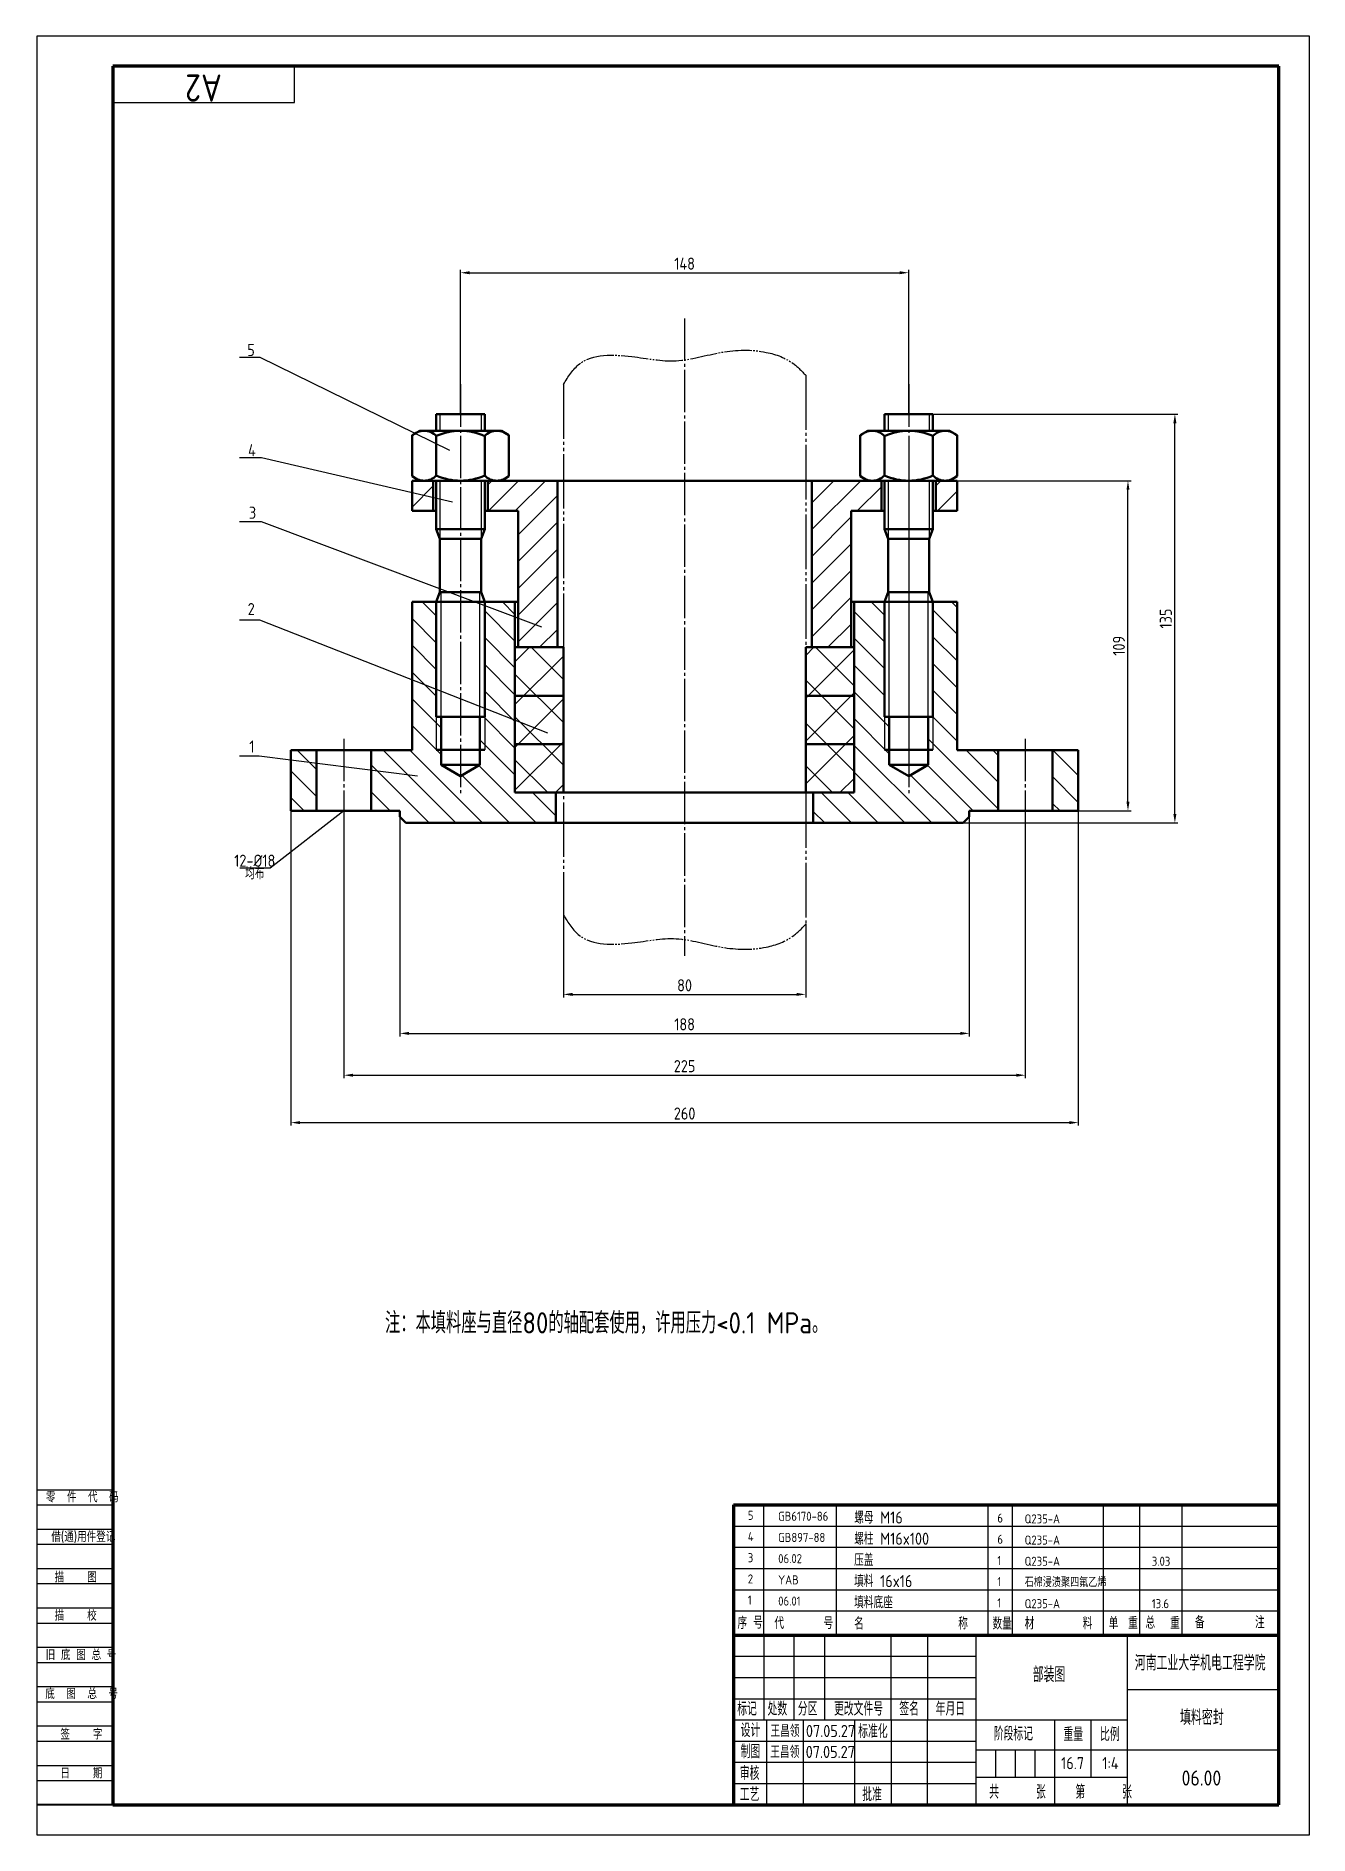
# Model space of a CAD drawing. Extents: x 0 to 420, y 0 to 594.
import ezdxf
from ezdxf.enums import TextEntityAlignment as Align

# ---------------------------------------------------------------- set-up
doc = ezdxf.new("R2010")
doc.units = 0
doc.header["$PDMODE"] = 3
doc.linetypes.add('C2', pattern=[17, 14, -1, 1, -1])
doc.linetypes.add('P2', pattern=[23, 18, -1, 1, -1, 1, -1])
doc.layers.get('0').update_dxf_attribs({"linetype": 'CONTINUOUS', "lineweight": 50})
doc.layers.get('DEFPOINTS').update_dxf_attribs({"linetype": 'CONTINUOUS'})
for name, color, linetype in [('CENTER', 4, 'C2'), ('DIM', 3, 'CONTINUOUS'), ('PHANTOM', 3, 'P2'), ('pmx', 91, 'CONTINUOUS'), ('TXT', 6, 'CONTINUOUS'), ('W_标题栏_文字', 6, 'CONTINUOUS'), ('W_标题栏_线框', 7, 'CONTINUOUS'), ('图框_标题栏文字', 6, 'CONTINUOUS')]:
    doc.layers.add(name, color=color, linetype=linetype)
doc.layers.add('图框_外框线', color=7, linetype='CONTINUOUS', lineweight=70)
doc.styles.add('HZFSD', font='ROMANS', dxfattribs={"width": 0.6667, "bigfont": 'HZFSD'})
doc.styles.add('工程字', font='gbenor.shx', dxfattribs={"bigfont": 'gbcbig.shx'})
doc.dimstyles.new('ARROW', dxfattribs={"dimtxt": 4, "dimasz": 3, "dimexe": 1, "dimexo": 0, "dimgap": 1, "dimtad": 1, "dimdsep": 46, "dimtxsty": 'HZFSD', "dimcen": 0, "dimclrd": 3, "dimclre": 3, "dimclrt": 6, "dimadec": 1, "dimazin": 2, "dimtfac": 0.514286, "dimtix": 1, "dimtmove": 0, "dimatfit": 3, "dimfxl": 0, "dimtolj": 1, "dimarcsym": 0})

# ---------------------------------------------------------------- blocks, each defined once
blk = doc.blocks.new('*D0')
at = {"color": 3, "lineweight": -2}
for p, q in [((139.82, 469.16), (139.82, 516.83)), ((287.82, 469.16), (287.82, 516.83)), ((142.82, 515.83), (284.82, 515.83))]:
    blk.add_line(p, q, dxfattribs=at)
at = {"color": 3, "lineweight": -3}
for points in [[(142.82, 516.33), (142.82, 515.33), (139.82, 515.83)], [(284.82, 516.33), (284.82, 515.33), (287.82, 515.83)]]:
    blk.add_solid(points, dxfattribs=at)
at = {"layer": 'DEFPOINTS', "color": 0, "lineweight": -3}
for p in [(287.82, 515.83), (139.82, 469.16), (287.82, 469.16)]:
    blk.add_point(p, dxfattribs=at)
at = {"color": 6, "lineweight": -3, "insert": (213.82, 518.83), "char_height": 4, "attachment_point": 5, "style": '工程字'}
blk.add_mtext('\\A1;148', dxfattribs=at)
blk = doc.blocks.new('*D1')
at = {"color": 3, "lineweight": -2}
for p, q in [((119.82, 336.16), (119.82, 263.68)), ((307.82, 336.16), (307.82, 263.68)), ((122.82, 264.68), (304.82, 264.68))]:
    blk.add_line(p, q, dxfattribs=at)
at = {"color": 3, "lineweight": -3}
for points in [[(122.82, 265.18), (122.82, 264.18), (119.82, 264.68)], [(304.82, 265.18), (304.82, 264.18), (307.82, 264.68)]]:
    blk.add_solid(points, dxfattribs=at)
at = {"layer": 'DEFPOINTS', "color": 0, "lineweight": -3}
for p in [(119.82, 336.16), (307.82, 336.16), (307.82, 264.68)]:
    blk.add_point(p, dxfattribs=at)
at = {"color": 6, "lineweight": -3, "insert": (213.82, 267.68), "char_height": 4, "attachment_point": 5, "style": '工程字'}
blk.add_mtext('\\A1;188', dxfattribs=at)
blk = doc.blocks.new('*D2')
at = {"color": 3, "lineweight": -2}
for p, q in [((101.32, 338.16), (101.32, 249.87)), ((326.32, 338.16), (326.32, 249.87)), ((104.32, 250.87), (323.32, 250.87))]:
    blk.add_line(p, q, dxfattribs=at)
at = {"color": 3, "lineweight": -3}
for points in [[(104.32, 251.37), (104.32, 250.37), (101.32, 250.87)], [(323.32, 251.37), (323.32, 250.37), (326.32, 250.87)]]:
    blk.add_solid(points, dxfattribs=at)
at = {"layer": 'DEFPOINTS', "color": 0, "lineweight": -3}
for p in [(101.32, 338.16), (326.32, 338.16), (326.32, 250.87)]:
    blk.add_point(p, dxfattribs=at)
at = {"color": 6, "lineweight": -3, "insert": (213.82, 253.87), "char_height": 4, "attachment_point": 5, "style": '工程字'}
blk.add_mtext('\\A1;225', dxfattribs=at)
blk = doc.blocks.new('*D3')
at = {"color": 3, "lineweight": -2}
for p, q in [((83.82, 338.16), (83.82, 234.22)), ((343.82, 338.16), (343.82, 234.22)), ((86.82, 235.22), (340.82, 235.22))]:
    blk.add_line(p, q, dxfattribs=at)
at = {"color": 3, "lineweight": -3}
for points in [[(86.82, 235.72), (86.82, 234.72), (83.82, 235.22)], [(340.82, 235.72), (340.82, 234.72), (343.82, 235.22)]]:
    blk.add_solid(points, dxfattribs=at)
at = {"layer": 'DEFPOINTS', "color": 0, "lineweight": -3}
for p in [(83.82, 338.16), (343.82, 338.16), (343.82, 235.22)]:
    blk.add_point(p, dxfattribs=at)
at = {"color": 6, "lineweight": -3, "insert": (213.82, 238.22), "char_height": 4, "attachment_point": 5, "style": '工程字'}
blk.add_mtext('\\A1;260', dxfattribs=at)
blk = doc.blocks.new('*D4')
at = {"color": 3, "lineweight": -2}
for p, q in [((303.82, 447.16), (361.22, 447.16)), ((360.22, 341.16), (360.22, 444.16)), ((343.82, 338.16), (361.22, 338.16))]:
    blk.add_line(p, q, dxfattribs=at)
at = {"color": 3, "lineweight": -3}
for points in [[(359.72, 444.16), (360.72, 444.16), (360.22, 447.16)], [(359.72, 341.16), (360.72, 341.16), (360.22, 338.16)]]:
    blk.add_solid(points, dxfattribs=at)
at = {"layer": 'DEFPOINTS', "color": 0, "lineweight": -3}
for p in [(303.82, 447.16), (360.22, 447.16), (343.82, 338.16)]:
    blk.add_point(p, dxfattribs=at)
at = {"color": 6, "lineweight": -3, "insert": (357.22, 392.66), "char_height": 4, "attachment_point": 5, "rotation": 90, "style": '工程字'}
blk.add_mtext('\\A1;109', dxfattribs=at)
blk = doc.blocks.new('*D5')
at = {"color": 3, "lineweight": -2}
for p, q in [((295.82, 469.16), (376.71, 469.16)), ((375.71, 337.16), (375.71, 466.16)), ((305.82, 334.16), (376.71, 334.16))]:
    blk.add_line(p, q, dxfattribs=at)
at = {"color": 3, "lineweight": -3}
for points in [[(375.21, 466.16), (376.21, 466.16), (375.71, 469.16)], [(375.21, 337.16), (376.21, 337.16), (375.71, 334.16)]]:
    blk.add_solid(points, dxfattribs=at)
at = {"layer": 'DEFPOINTS', "color": 0, "lineweight": -3}
for p in [(295.82, 469.16), (375.71, 469.16), (305.82, 334.16)]:
    blk.add_point(p, dxfattribs=at)
at = {"color": 6, "lineweight": -3, "insert": (372.71, 401.66), "char_height": 4, "attachment_point": 5, "rotation": 90, "style": '工程字'}
blk.add_mtext('\\A1;135', dxfattribs=at)

msp = doc.modelspace()

# ---------------------------------------------------------------- hatches: boundary and pattern name
at = {"layer": 'pmx'}
h = msp.add_hatch(dxfattribs=at)
h.set_pattern_fill('ANSI31', color=151, scale=50, style=0)
h.set_pattern_definition([(45, (-188.1927, -421.542), (-4.419417, 4.419417), [])])
h.paths.add_polyline_path([(130.817, 437.162), (130.817, 447.162), (126.337, 447.162), (123.817, 447.162), (123.817, 437.162)])
h.paths.add_polyline_path([(158.817, 437.162), (158.817, 392.162), (171.817, 392.162), (171.817, 447.162), (148.817, 447.162), (148.817, 437.162)])
h = msp.add_hatch(dxfattribs=at)
h.set_pattern_fill('ANSI31', color=151, scale=50, style=0)
h.set_pattern_definition([(45, (-243.1927, -421.542), (-4.419417, 4.419417), [])])
h.paths.add_polyline_path([(268.817, 437.162), (278.817, 437.162), (278.817, 447.162), (274.328, 447.162), (255.817, 447.162), (255.817, 392.162), (268.817, 392.162)])
h.paths.add_polyline_path([(303.817, 437.162), (303.817, 447.162), (296.817, 447.162), (296.817, 437.162)])
h = msp.add_hatch(dxfattribs=at)
h.set_pattern_fill('ANSI31', color=256, scale=50, angle=90, style=0)
h.set_pattern_definition([(135, (-188.1927, -435.3735), (-4.419417, -4.419417), [])])
h.paths.add_polyline_path([(171.317, 334.162), (171.317, 344.162), (157.817, 344.162), (157.817, 407.162), (147.817, 407.162), (147.817, 369.162), (146.217, 369.162), (146.217, 353.33), (139.817, 349.635), (133.417, 353.33), (133.417, 369.162), (131.817, 369.162), (131.817, 407.162), (123.817, 407.162), (123.817, 358.162), (110.317, 358.162), (110.317, 338.162), (119.817, 338.162), (119.817, 336.162), (121.817, 334.162)])
h = msp.add_hatch(dxfattribs=at)
h.set_pattern_fill('ANSI31', color=256, scale=50, angle=90, style=0)
h.set_pattern_definition([(135, (-243.1927, -435.3735), (-4.419417, -4.419417), [])])
h.paths.add_polyline_path([(256.317, 334.162), (305.817, 334.162), (307.817, 336.162), (307.817, 338.162), (317.317, 338.162), (317.317, 358.162), (303.817, 358.162), (303.817, 407.162), (295.817, 407.162), (295.817, 369.162), (294.217, 369.162), (294.217, 353.33), (287.817, 349.635), (281.417, 353.33), (281.417, 369.162), (279.817, 369.162), (279.817, 407.162), (269.817, 407.162), (269.817, 344.162), (256.317, 344.162)])
h = msp.add_hatch(dxfattribs=at)
h.set_pattern_fill('ANSI37', color=61, scale=80, angle=90, style=0)
h.set_pattern_definition([(135, (-190.693, -399.542), (-7.07107, -7.07107), []), (225, (-190.693, -399.542), (7.07107, -7.07107), [])])
h.paths.add_polyline_path([(173.817, 392.162), (157.817, 392.162), (157.817, 376.162), (173.817, 376.162)])
h.paths.add_polyline_path([(157.817, 376.162), (157.817, 360.162), (173.817, 360.162), (173.817, 376.162)])
h.paths.add_polyline_path([(173.817, 360.162), (157.817, 360.162), (157.817, 344.162), (173.817, 344.162)])
h = msp.add_hatch(dxfattribs=at)
h.set_pattern_fill('ANSI37', color=61, scale=80, angle=90, style=0)
h.set_pattern_definition([(135, (-238.193, -399.542), (-7.07107, -7.07107), []), (225, (-238.193, -399.542), (7.07107, -7.07107), [])])
h.paths.add_polyline_path([(269.817, 392.162), (253.817, 392.162), (253.817, 376.162), (269.817, 376.162)])
h.paths.add_polyline_path([(269.817, 376.162), (253.817, 376.162), (253.817, 360.162), (269.817, 360.162)])
h.paths.add_polyline_path([(269.817, 360.162), (253.817, 360.162), (253.817, 344.162), (269.817, 344.162)])
h = msp.add_hatch(dxfattribs=at)
h.set_pattern_fill('ANSI31', color=256, scale=50, angle=90, style=0)
h.set_pattern_definition([(135, (-175.6927, -405.542), (-4.419417, -4.419417), [])])
h.paths.add_polyline_path([(92.317, 358.162), (83.817, 358.162), (83.817, 338.162), (92.317, 338.162)])
h = msp.add_hatch(dxfattribs=at)
h.set_pattern_fill('ANSI31', color=256, scale=50, angle=90, style=0)
h.set_pattern_definition([(135, (-253.1927, -405.542), (-4.419417, -4.419417), [])])
h.paths.add_polyline_path([(343.817, 358.162), (335.317, 358.162), (335.317, 338.162), (343.817, 338.162)])

# ---------------------------------------------------------------- linework, layer by layer
for p, q in [((126.343, 463.65), (123.814, 462.191)), ((126.343, 463.65), (153.328, 463.65)), ((131.817, 469.162), (147.817, 469.162)), ((131.817, 463.65), (131.817, 469.162)), ((147.817, 463.65), (147.817, 469.162)), ((153.328, 463.65), (155.823, 462.198)), ((274.307, 463.65), (271.812, 462.198)), ((301.291, 463.65), (274.307, 463.65)), ((295.817, 469.162), (279.817, 469.162)), ((279.817, 463.65), (279.817, 469.162)), ((295.817, 463.65), (295.817, 469.162)), ((301.291, 463.65), (303.821, 462.191)), ((123.814, 448.617), (123.814, 462.191)), ((131.816, 448.888), (131.816, 461.924)), ((147.821, 448.888), (147.821, 461.918)), ((155.823, 448.626), (155.823, 462.198)), ((271.812, 448.626), (271.812, 462.198)), ((279.814, 448.888), (279.814, 461.918)), ((295.818, 448.888), (295.818, 461.924)), ((303.821, 448.617), (303.821, 462.191)), ((126.337, 447.162), (123.814, 448.617)), ((123.817, 437.162), (123.817, 447.162)), ((303.817, 447.162), (123.817, 447.162)), ((123.817, 437.162), (123.817, 447.162)), ((126.337, 447.162), (153.307, 447.162)), ((130.817, 437.162), (130.817, 447.162)), ((131.817, 431.162), (131.817, 447.162)), ((147.817, 431.162), (147.817, 447.162)), ((148.817, 437.162), (148.817, 447.162)), ((153.307, 447.162), (155.823, 448.626)), ((171.817, 392.162), (171.817, 447.162)), ((255.817, 392.162), (255.817, 447.162)), ((274.328, 447.162), (271.812, 448.626)), ((301.298, 447.162), (274.328, 447.162)), ((278.817, 437.162), (278.817, 447.162)), ((279.817, 431.162), (279.817, 447.162)), ((295.817, 431.162), (295.817, 447.162)), ((296.817, 437.162), (296.817, 447.162)), ((301.298, 447.162), (303.821, 448.617)), ((303.817, 437.162), (303.817, 447.162)), ((303.817, 437.162), (303.817, 447.162)), ((131.817, 437.162), (123.817, 437.162)), ((158.817, 437.162), (147.817, 437.162)), ((158.817, 437.162), (158.817, 392.162)), ((268.817, 437.162), (268.817, 392.162)), ((268.817, 437.162), (279.817, 437.162)), ((295.817, 437.162), (303.817, 437.162)), ((131.817, 431.162), (147.817, 431.162)), ((131.817, 431.162), (133.017, 427.962)), ((133.017, 410.362), (133.017, 427.962)), ((133.017, 427.962), (146.617, 427.962)), ((147.817, 431.162), (146.617, 427.962)), ((146.617, 410.362), (146.617, 427.962)), ((295.817, 431.162), (279.817, 431.162)), ((279.817, 431.162), (281.017, 427.962)), ((294.617, 427.962), (281.017, 427.962)), ((281.017, 410.362), (281.017, 427.962)), ((295.817, 431.162), (294.617, 427.962)), ((294.617, 410.362), (294.617, 427.962)), ((131.817, 407.162), (133.017, 410.362)), ((133.017, 410.362), (146.617, 410.362)), ((147.817, 407.162), (146.617, 410.362)), ((279.817, 407.162), (281.017, 410.362)), ((294.617, 410.362), (281.017, 410.362)), ((295.817, 407.162), (294.617, 410.362)), ((123.817, 407.162), (123.817, 358.162)), ((158.817, 407.162), (123.817, 407.162)), ((131.817, 407.162), (131.817, 369.162)), ((147.817, 407.162), (147.817, 369.162)), ((157.817, 407.162), (157.817, 344.162)), ((303.817, 407.162), (268.817, 407.162)), ((269.817, 407.162), (269.817, 344.162)), ((279.817, 407.162), (279.817, 369.162)), ((295.817, 407.162), (295.817, 369.162)), ((303.817, 407.162), (303.817, 358.162)), ((173.817, 392.162), (157.817, 392.162)), ((173.817, 392.162), (173.817, 344.162)), ((269.817, 392.162), (253.817, 392.162)), ((253.817, 392.162), (253.817, 344.162)), ((173.817, 376.162), (157.817, 376.162)), ((269.817, 376.162), (253.817, 376.162)), ((131.817, 369.162), (147.817, 369.162)), ((133.417, 369.162), (133.417, 353.33)), ((146.217, 369.162), (146.217, 353.33)), ((295.817, 369.162), (279.817, 369.162)), ((281.417, 369.162), (281.417, 353.33)), ((294.217, 369.162), (294.217, 353.33)), ((123.817, 358.162), (83.817, 358.162)), ((83.817, 358.162), (83.817, 338.162)), ((92.317, 358.162), (92.317, 338.162)), ((110.317, 358.162), (110.317, 338.162)), ((147.817, 358.33), (131.817, 358.33)), ((173.817, 360.162), (157.817, 360.162)), ((269.817, 360.162), (253.817, 360.162)), ((279.817, 358.33), (295.817, 358.33)), ((303.817, 358.162), (343.817, 358.162)), ((317.317, 358.162), (317.317, 338.162)), ((335.317, 358.162), (335.317, 338.162)), ((343.817, 358.162), (343.817, 338.162)), ((146.217, 353.33), (133.417, 353.33)), ((139.817, 349.635), (133.417, 353.33)), ((146.217, 353.33), (139.817, 349.635)), ((281.417, 353.33), (294.217, 353.33)), ((281.417, 353.33), (287.817, 349.635)), ((287.817, 349.635), (294.217, 353.33)), ((269.817, 344.162), (157.817, 344.162)), ((171.317, 344.162), (171.317, 334.162)), ((256.317, 344.162), (256.317, 334.162)), ((119.817, 338.162), (83.817, 338.162)), ((119.817, 338.162), (119.817, 336.162)), ((119.817, 336.162), (121.817, 334.162)), ((305.817, 334.162), (121.817, 334.162)), ((305.817, 334.162), (307.817, 336.162)), ((343.817, 338.162), (307.817, 338.162)), ((307.817, 338.162), (307.817, 336.162))]:
    msp.add_line(p, q)
at = {"color": 3, "lineweight": -3}
for p, q in [((173.817, 303.742), (173.817, 276.559)), ((253.817, 300.74), (253.817, 276.559)), ((176.817, 277.559), (250.817, 277.559))]:
    msp.add_line(p, q, dxfattribs=at)
at = {"color": 6, "lineweight": 25}
msp.add_lwpolyline([(0, 0), (0, 594), (420, 594), (420, 0)], close=True, dxfattribs=at)
for centre, radius, start, end in [((127.815, 458.15), 5.5, 43.328734, 136.671266), ((139.812, 444.254), 19.395, 65.611144, 114.347373), ((151.822, 458.162), 5.488, 43.188912, 136.811088), ((275.813, 458.162), 5.488, 43.188912, 136.811088), ((287.823, 444.254), 19.395, 65.652627, 114.388856), ((299.82, 458.15), 5.5, 43.328734, 136.671266), ((127.815, 452.662), 5.5, 223.328734, 316.671266), ((139.818, 466.587), 19.424, 245.671325, 294.328675), ((151.822, 452.662), 5.5, 223.328734, 316.671266), ((275.813, 452.662), 5.5, 223.328734, 316.671266), ((287.816, 466.587), 19.424, 245.671325, 294.328675), ((299.82, 452.662), 5.5, 223.328734, 316.671266)]:
    msp.add_arc(centre, radius, start, end)
at = {"color": 3, "lineweight": -3}
for points in [[(176.817, 278.059), (176.817, 277.059), (173.817, 277.559)], [(250.817, 278.059), (250.817, 277.059), (253.817, 277.559)]]:
    msp.add_solid(points, dxfattribs=at)
at = {"layer": 'CENTER'}
for p, q in [((213.817, 500.738), (213.817, 290.247)), ((139.817, 478.999), (139.817, 343.246)), ((287.817, 478.999), (287.817, 343.246)), ((287.817, 458.103), (287.817, 347.246)), ((101.317, 361.912), (101.317, 329.734)), ((326.317, 361.912), (326.317, 334.151))]:
    msp.add_line(p, q, dxfattribs=at)
at = {"layer": 'DIM', "lineweight": -3}
for p, q in [((73.674, 487.854), (66.865, 487.854)), ((136.314, 457.172), (73.674, 487.854)), ((74.123, 454.738), (66.865, 454.738)), ((137.205, 440.049), (74.123, 454.738)), ((74.136, 433.567), (66.865, 433.567)), ((166.723, 398.817), (74.136, 433.567)), ((73.579, 401.1), (66.865, 401.1)), ((168.62, 363.853), (73.579, 401.1)), ((73.313, 356.252), (66.865, 356.252)), ((125.67, 349.588), (73.313, 356.252)), ((101.317, 338.162), (76.989, 319.194)), ((76.989, 319.194), (66.979, 319.194)), ((240, 66), (240, 109)), ((264, 66), (264, 109)), ((310, 66), (310, 10)), ((360, 66), (360, 10)), ((230, 38), (360, 38))]:
    msp.add_line(p, q, dxfattribs=at)
at = {"layer": 'DIM'}
msp.add_line((230, 74), (410, 74), dxfattribs=at)
at = {"layer": 'PHANTOM'}
for p, q in [((253.817, 481.967), (253.817, 299.544)), ((173.817, 478.965), (173.817, 296.542))]:
    msp.add_line(p, q, dxfattribs=at)
at = {"layer": 'PHANTOM', "ltscale": 0.5}
for points in [[(173.817, 478.965), (179.123, 485.717), (196.373, 488.154), (211.01, 486.762), (225.996, 489.546), (240.807, 489.546), (249.868, 485.717), (253.817, 481.967)], [(173.817, 303.742), (179.123, 296.989), (196.373, 294.553), (211.01, 295.945), (225.996, 293.161), (240.807, 293.161), (249.868, 296.989), (253.817, 300.74)]]:
    msp.add_spline(points, degree=3, dxfattribs=at)
at = {"layer": 'TXT'}
for p, q in [((133.017, 469.162), (133.017, 463.65)), ((146.617, 469.162), (146.617, 463.65)), ((281.017, 469.162), (281.017, 463.65)), ((294.617, 469.162), (294.617, 463.65)), ((133.017, 447.162), (133.017, 427.962)), ((146.617, 447.162), (146.617, 427.962)), ((281.017, 447.162), (281.017, 427.962)), ((294.617, 447.162), (294.617, 427.962)), ((133.417, 369.162), (133.417, 410.362)), ((146.217, 369.162), (146.217, 410.362)), ((281.417, 369.162), (281.417, 410.362)), ((294.217, 369.162), (294.217, 410.362)), ((131.817, 369.162), (131.817, 358.33)), ((147.817, 369.162), (147.817, 358.33)), ((279.817, 369.162), (279.817, 358.33)), ((295.817, 369.162), (295.817, 358.33))]:
    msp.add_line(p, q, dxfattribs=at)
at = {"layer": 'TXT', "color": 3}
for p, q in [((314.108, 66), (314.108, 109)), ((322.108, 66), (322.108, 109)), ((352.108, 66), (352.108, 109)), ((364.108, 66), (364.108, 109)), ((378.108, 66), (378.108, 109)), ((230, 102), (410, 102)), ((230, 95), (410, 95)), ((230, 88), (410, 88)), ((230, 81), (410, 81))]:
    msp.add_line(p, q, dxfattribs=at)
at = {"layer": 'W_标题栏_文字'}
for p, q in [((0, 114), (25, 114)), ((0, 109), (25, 109)), ((0, 101), (25, 101)), ((0, 96), (25, 96)), ((0, 88), (25, 88)), ((0, 83), (25, 83)), ((0, 75), (25, 75)), ((0, 70), (25, 70)), ((0, 62), (25, 62)), ((0, 57), (25, 57)), ((0, 49), (25, 49)), ((0, 44), (25, 44)), ((0, 36), (25, 36)), ((0, 31), (25, 31)), ((0, 23), (25, 23)), ((0, 18), (25, 18))]:
    msp.add_line(p, q, dxfattribs=at)
msp.add_lwpolyline([(25, 572), (85, 572), (85, 584)], dxfattribs=at)
at = {"layer": 'W_标题栏_文字', "const_width": 0.7}
msp.add_lwpolyline([(0, 10), (25, 10)], dxfattribs=at)
at = {"layer": 'W_标题栏_线框', "color": 3}
for p, q in [((240, 66), (240, 38)), ((250, 38), (250, 66)), ((260, 66), (260, 38)), ((282, 38), (282, 66)), ((294, 66), (294, 38)), ((230, 59), (310, 59)), ((230, 52), (310, 52)), ((360, 48), (410, 48)), ((230, 45), (310, 45)), ((241, 10), (241, 38)), ((253, 38), (253, 10)), ((270, 10), (270, 38)), ((282, 38), (282, 10)), ((294, 10), (294, 38)), ((336, 38), (336, 10.276)), ((348, 38), (348, 19)), ((230, 31), (310, 31)), ((230, 24), (310, 24)), ((410, 28), (310, 28)), ((316.5, 28), (316.5, 19)), ((323, 28), (323, 19)), ((329.5, 28), (329.5, 19)), ((360, 19), (310, 19)), ((230, 17), (310, 17))]:
    msp.add_line(p, q, dxfattribs=at)
at = {"layer": '图框_外框线'}
for p, q in [((410, 584), (25, 584)), ((25, 584), (25, 10)), ((410, 10), (410, 584)), ((230, 109), (230, 10)), ((230, 109), (410, 109)), ((230, 66), (410, 66)), ((25, 10), (410, 10))]:
    msp.add_line(p, q, dxfattribs=at)

# ---------------------------------------------------------------- texts
at = {"color": 6, "lineweight": -3, "char_height": 4}
for s, insert, attachment_point, style in [('\\A1;', (86.14, 464.15), 9, 'HZFSD'), ('\\A1;80', (213.817, 280.559), 5, '工程字')]:
    msp.add_mtext(s, dxfattribs=dict(at, insert=insert, attachment_point=attachment_point, style=style))
at = {"layer": 'DIM', "lineweight": -3, "insert": (55, 576.798), "char_height": 9, "width": 60, "attachment_point": 5, "rotation": 180, "style": '工程字'}
msp.add_mtext('A2', dxfattribs=at)
at = {"layer": 'DIM', "lineweight": -3, "char_height": 4, "attachment_point": 1, "style": '工程字'}
for s, insert, width in [('{\\C6;5}', (69.423, 492.32), 9.89417), ('{\\C6;4}', (69.675, 459.225), 10.01649), ('{\\C6;3}', (69.968, 438.592), 10.02993), ('{\\C6;2}', (69.558, 406.777), 10.49454), ('{\\C6;1}', (70.092, 361.391), 9.29282)]:
    msp.add_mtext(s, dxfattribs=dict(at, insert=insert, width=width))
at = {"layer": 'TXT', "style": '工程字'}
for s, p in [('12-%%c18', (71.9, 319.698)), ('均布', (71.9, 315.573))]:
    msp.add_text(s, height=4, dxfattribs=at).set_placement(p, align=Align.CENTER)
for s, height, p in [('注：本填料座与直径80的轴配套使用，许用压力<0.1 MPa。', 7, (114.894, 165.608)), (' 5', 3, (233.067, 104.052)), ('螺母 M16', 4, (269.797, 102.837)), ('GB6170-86', 3, (244.725, 103.75)), ('6', 3, (317.103, 103.161)), ('Q235-A', 3, (326.096, 102.884)), (' 4', 3, (233.067, 97.052)), ('GB897-88', 3, (244.725, 96.75)), ('螺柱 M16x100', 4, (269.797, 95.837)), ('6', 3, (317.103, 96.161)), ('Q235-A', 3, (326.096, 95.884)), (' 3', 3, (233.067, 90.052)), ('06.02', 3, (244.725, 89.75)), ('压盖', 4, (269.797, 88.837)), ('1', 3, (317.103, 89.161)), ('Q235-A', 3, (326.096, 88.884)), ('3.03', 3, (368.096, 88.884)), (' 2', 3, (233.067, 83.052)), ('YAB', 3, (244.725, 82.75)), ('填料 16x16', 4, (269.797, 81.837)), ('1', 3, (317.103, 82.161)), ('石棉浸渍聚四氟乙烯', 3, (326.096, 81.884)), (' 1', 3, (233.067, 76.052)), ('06.01', 3, (244.725, 75.75)), ('填料底座', 4, (269.797, 74.837)), ('1', 3, (317.103, 75.161)), ('Q235-A', 3, (326.096, 74.884)), ('13.6', 3, (368.096, 74.884)), ('序', 4, (231.288, 68.001)), ('号', 4, (236.47, 68.159)), ('代      号', 4, (243.46, 68.001)), ('名', 4, (269.797, 67.837)), ('称', 4, (304.172, 67.837)), ('数量', 4, (315.484, 67.837)), ('材', 4, (326.096, 67.884)), ('料', 4, (345.295, 67.884)), ('单', 4, (353.851, 67.972)), ('重', 4, (360.31, 67.972)), ('总', 4, (365.985, 68.13)), ('重', 4, (374.169, 67.972)), ('备', 4, (382.326, 68.213)), ('注', 4, (402.164, 68.213))]:
    msp.add_text(s, height=height, dxfattribs=at).set_placement(p)
at = {"layer": 'W_标题栏_文字', "style": '工程字'}
for s, height, p in [('零  件  代  码', 3.5, (2.939, 109.865)), ('借(通)用件登记', 3.5, (4.709, 96.756)), ('旧 底 图 总 号', 3.5, (2.862, 57.754)), ('河南工业大学机电工程学院', 5, (362.456, 54.319)), ('底  图  总  号', 3.5, (2.741, 44.914)), ('填料密封', 5, (377.415, 36.319)), ('06.00', 5, (377.924, 16.319))]:
    msp.add_text(s, height=height, dxfattribs=at).set_placement(p)
for s, p in [('描    图', (12.758, 85.322)), ('描    校', (12.758, 72.701)), ('  签    字', (12.758, 33.485)), ('  日    期', (12.758, 20.574))]:
    msp.add_text(s, height=3.5, dxfattribs=at).set_placement(p, align=Align.MIDDLE)
for s, height, p in [('部装图', 5, (334.146, 50.474)), ('16.7', 4, (341.933, 21.729)), ('1:4', 4, (354.433, 21.729))]:
    msp.add_text(s, height=height, dxfattribs=at).set_placement(p, align=Align.CENTER)
at = {"layer": '图框_标题栏文字', "style": '工程字'}
for s, height, p in [('标记', 4.5, (231.2, 39.439)), ('处数', 4.5, (241.2, 39.439)), ('分区', 4.5, (251.2, 39.439)), ('更改文件号', 4.5, (263.165, 39.439)), ('签名', 4.5, (284.722, 39.439)), ('年月日', 4.5, (296.722, 39.439)), ('设计', 4.5, (232.335, 32.348)), ('07.05.27', 4, (253.877, 32.348)), ('标准化', 4.5, (271.139, 32)), ('阶段标记', 4.5, (315.891, 31.2)), ('重量', 4.5, (338.891, 31)), ('比例', 4.5, (351, 31)), ('制图', 4.5, (232.335, 25.348)), ('07.05.27', 4, (253.802, 25.431)), ('审核', 4.5, (232.045, 18.148)), ('工艺', 4.5, (232.045, 11.148)), ('批准', 4.5, (272.47, 11.148)), ('共     张    第     张', 4.5, (314.401, 12))]:
    msp.add_text(s, height=height, dxfattribs=at).set_placement(p)
for p in [(246.969, 32.348), (246.894, 25.431)]:
    msp.add_text('王昌领', height=4, dxfattribs=at).set_placement(p, align=Align.CENTER)

# ---------------------------------------------------------------- dimensions: what is measured, and where the dimension line sits
at = {"lineweight": -3}
for base, p1, p2, picture, middle in [((287.817, 515.825), (139.817, 469.162), (287.817, 469.162), '*D0', (213.817, 518.825)), ((343.817, 235.223), (83.817, 338.162), (343.817, 338.162), '*D3', (213.817, 238.223)), ((326.317, 250.874), (101.317, 338.162), (326.317, 338.162), '*D2', (213.817, 253.874)), ((307.817, 264.682), (119.817, 336.162), (307.817, 336.162), '*D1', (213.817, 267.682))]:
    dim = msp.add_linear_dim(base=base, p1=p1, p2=p2, dimstyle='ARROW', override={"dimtxsty": '工程字'}, dxfattribs=at)
    dim.commit()
    dim.dimension.update_dxf_attribs({"geometry": picture, "text_midpoint": middle})
for base, p1, p2, picture, middle in [((375.712, 469.162), (305.817, 334.162), (295.817, 469.162), '*D5', (372.712, 401.662)), ((360.217, 447.162), (343.817, 338.162), (303.817, 447.162), '*D4', (357.217, 392.662))]:
    dim = msp.add_linear_dim(base=base, p1=p1, p2=p2, angle=90, dimstyle='ARROW', override={"dimtxsty": '工程字'}, dxfattribs=at)
    dim.commit()
    dim.dimension.update_dxf_attribs({"geometry": picture, "text_midpoint": middle})

doc.saveas('drawing.dxf')
